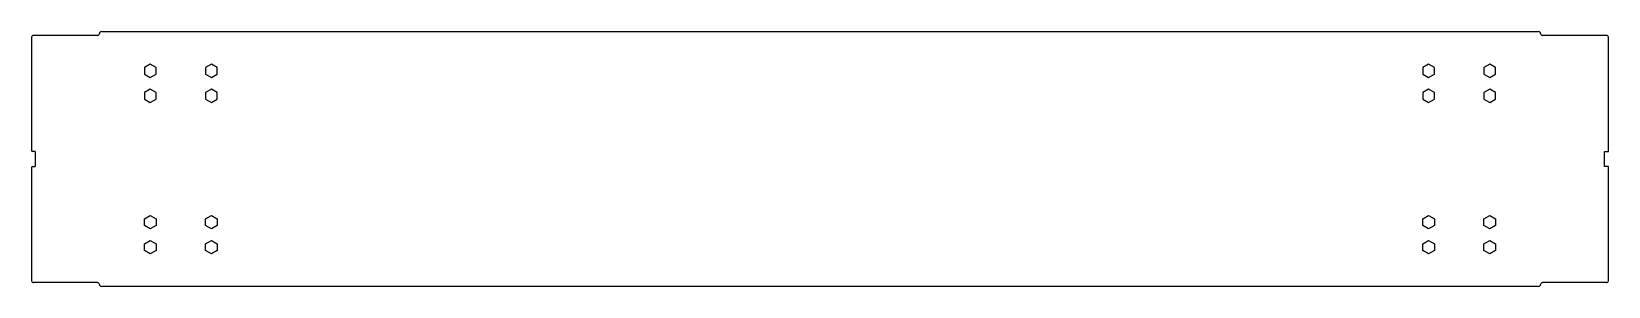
# Model space of a CAD drawing. Header units: millimetres. Extents: x 0 to 824, y 0 to 133.
import ezdxf

# ---------------------------------------------------------------- set-up
doc = ezdxf.new("R2010")
doc.units = ezdxf.units.MM

msp = doc.modelspace()

# ---------------------------------------------------------------- linework, layer by layer
at = {"color": 7, "linetype": 'Continuous', "lineweight": 25}
for p, q in [((36.5, 133), (787.5, 133)), ((0, 130), (0, 71)), ((34.5, 131), (1, 131)), ((823, 131), (789.5, 131)), ((824, 70.5), (824, 130)), ((62, 116.02), (58.95, 114.26)), ((65.05, 114.26), (62, 116.02)), ((94, 116.02), (90.95, 114.26)), ((97.05, 114.26), (94, 116.02)), ((730, 116.02), (726.95, 114.26)), ((733.05, 114.26), (730, 116.02)), ((762, 116.02), (758.95, 114.26)), ((765.05, 114.26), (762, 116.02)), ((58.95, 114.26), (58.95, 110.74)), ((58.95, 110.74), (62, 108.98)), ((62, 108.98), (65.05, 110.74)), ((65.05, 110.74), (65.05, 114.26)), ((90.95, 114.26), (90.95, 110.74)), ((90.95, 110.74), (94, 108.98)), ((94, 108.98), (97.05, 110.74)), ((97.05, 110.74), (97.05, 114.26)), ((726.95, 114.26), (726.95, 110.74)), ((726.95, 110.74), (730, 108.98)), ((730, 108.98), (733.05, 110.74)), ((733.05, 110.74), (733.05, 114.26)), ((758.95, 114.26), (758.95, 110.74)), ((758.95, 110.74), (762, 108.98)), ((762, 108.98), (765.05, 110.74)), ((765.05, 110.74), (765.05, 114.26)), ((62, 103.02), (58.95, 101.26)), ((58.95, 101.26), (58.95, 97.74)), ((65.05, 101.26), (62, 103.02)), ((65.05, 97.74), (65.05, 101.26)), ((94, 103.02), (90.95, 101.26)), ((90.95, 101.26), (90.95, 97.74)), ((97.05, 101.26), (94, 103.02)), ((97.05, 97.74), (97.05, 101.26)), ((730, 103.02), (726.95, 101.26)), ((726.95, 101.26), (726.95, 97.74)), ((733.05, 101.26), (730, 103.02)), ((733.05, 97.74), (733.05, 101.26)), ((762, 103.02), (758.95, 101.26)), ((758.95, 101.26), (758.95, 97.74)), ((765.05, 101.26), (762, 103.02)), ((765.05, 97.74), (765.05, 101.26)), ((58.95, 97.74), (62, 95.98)), ((62, 95.98), (65.05, 97.74)), ((90.95, 97.74), (94, 95.98)), ((94, 95.98), (97.05, 97.74)), ((726.95, 97.74), (730, 95.98)), ((730, 95.98), (733.05, 97.74)), ((758.95, 97.74), (762, 95.98)), ((762, 95.98), (765.05, 97.74)), ((1.5, 70.5), (0.5, 70.5)), ((2, 63), (2, 70)), ((822, 70.5), (824, 70.5)), ((822, 62.5), (822, 70.5)), ((0, 62), (0, 3)), ((0.5, 62.5), (1.5, 62.5)), ((824, 62.5), (822, 62.5)), ((824, 3), (824, 62.5)), ((58.95, 35.26), (62, 37.02)), ((58.95, 31.74), (58.95, 35.26)), ((62, 37.02), (65.05, 35.26)), ((65.05, 35.26), (65.05, 31.74)), ((90.95, 35.26), (94, 37.02)), ((90.95, 31.74), (90.95, 35.26)), ((94, 37.02), (97.05, 35.26)), ((97.05, 35.26), (97.05, 31.74)), ((726.95, 35.26), (730, 37.02)), ((726.95, 31.74), (726.95, 35.26)), ((730, 37.02), (733.05, 35.26)), ((733.05, 35.26), (733.05, 31.74)), ((758.95, 35.26), (762, 37.02)), ((758.95, 31.74), (758.95, 35.26)), ((762, 37.02), (765.05, 35.26)), ((765.05, 35.26), (765.05, 31.74)), ((62, 29.98), (58.95, 31.74)), ((65.05, 31.74), (62, 29.98)), ((94, 29.98), (90.95, 31.74)), ((97.05, 31.74), (94, 29.98)), ((730, 29.98), (726.95, 31.74)), ((733.05, 31.74), (730, 29.98)), ((762, 29.98), (758.95, 31.74)), ((765.05, 31.74), (762, 29.98)), ((58.95, 22.26), (62, 24.02)), ((58.95, 18.74), (58.95, 22.26)), ((62, 16.98), (58.95, 18.74)), ((62, 24.02), (65.05, 22.26)), ((65.05, 18.74), (62, 16.98)), ((65.05, 22.26), (65.05, 18.74)), ((90.95, 22.26), (94, 24.02)), ((90.95, 18.74), (90.95, 22.26)), ((94, 16.98), (90.95, 18.74)), ((94, 24.02), (97.05, 22.26)), ((97.05, 18.74), (94, 16.98)), ((97.05, 22.26), (97.05, 18.74)), ((726.95, 22.26), (730, 24.02)), ((726.95, 18.74), (726.95, 22.26)), ((730, 16.98), (726.95, 18.74)), ((730, 24.02), (733.05, 22.26)), ((733.05, 18.74), (730, 16.98)), ((733.05, 22.26), (733.05, 18.74)), ((758.95, 22.26), (762, 24.02)), ((758.95, 18.74), (758.95, 22.26)), ((762, 16.98), (758.95, 18.74)), ((762, 24.02), (765.05, 22.26)), ((765.05, 18.74), (762, 16.98)), ((765.05, 22.26), (765.05, 18.74)), ((34.5, 2), (1, 2)), ((787.5, 0), (36.5, 0)), ((823, 2), (789.5, 2))]:
    msp.add_line(p, q, dxfattribs=at)
for centre, radius, start, end in [((34.5, 132), 1, 270, 0), ((36.5, 132), 1, 90, 180), ((787.5, 132), 1, 0, 90), ((789.5, 132), 1, 180, 270), ((1, 130), 1, 90, 180), ((823, 130), 1, 0, 90), ((0.5, 71), 0.5, 180, 270), ((1.5, 70), 0.5, 0, 90), ((0.5, 62), 0.5, 90, 180), ((1.5, 63), 0.5, 270, 0), ((1, 3), 1, 180, 270), ((34.5, 1), 1, 0, 90), ((36.5, 1), 1, 180, 270), ((787.5, 1), 1, 270, 0), ((789.5, 1), 1, 90, 180), ((823, 3), 1, 270, 0)]:
    msp.add_arc(centre, radius, start, end, dxfattribs=at)

doc.saveas('drawing.dxf')
